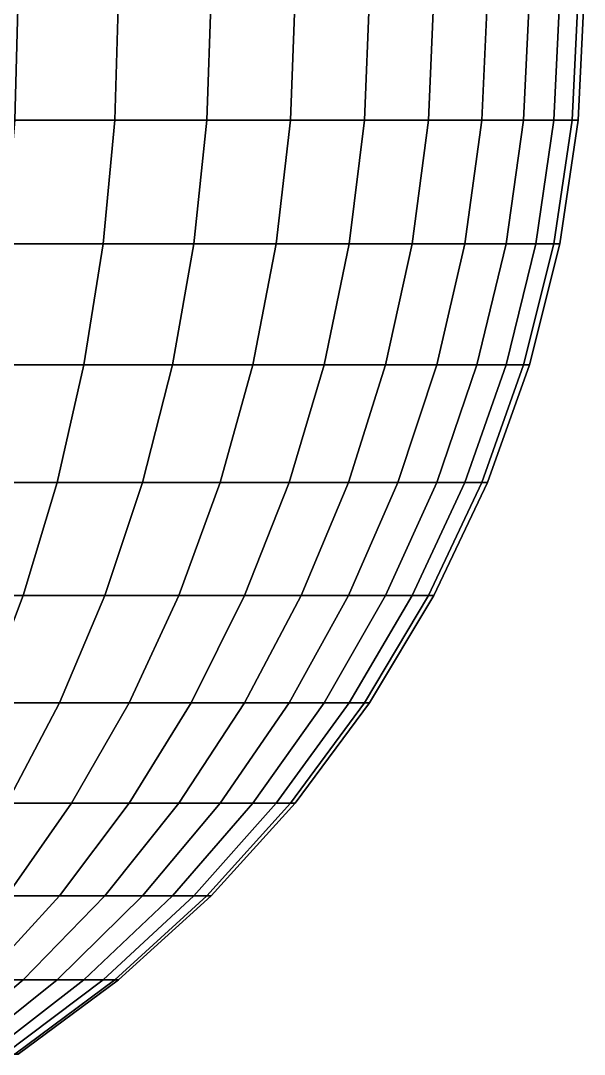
# Model space of a CAD drawing. Extents: x -607 to 607, y -607 to 607.
# Drawn here: x 338.5 to 607.2, y -504.9 to -12.1 of the extents above; entities that cross this region are included whole.
import ezdxf

# ---------------------------------------------------------------- set-up
doc = ezdxf.new("R2010")
doc.units = 0

msp = doc.modelspace()

# ---------------------------------------------------------------- linework, layer by layer
for points in [[(383.346863, -59.515701, -467.109467), (335.716187, -59.515701, -502.434753), (337.340576, 0.000011, -504.865845), (385.201691, 0.000011, -469.369598)], [(335.716187, -59.515701, 502.434753), (383.346863, -59.515701, 467.109467), (385.201691, 0.000011, 469.369598), (337.340576, 0.000011, 504.865845)], [(427.285645, -59.515701, -427.285645), (383.346863, -59.515701, -467.109467), (385.201691, 0.000011, -469.369598), (429.353088, 0.000011, -429.353088)], [(383.346863, -59.515701, 467.109467), (427.285645, -59.515701, 427.285645), (429.353088, 0.000011, 429.353088), (385.201691, 0.000011, 469.369598)], [(467.109467, -59.515701, -383.346863), (427.285645, -59.515701, -427.285645), (429.353088, 0.000011, -429.353088), (469.369598, 0.000011, -385.201691)], [(427.285645, -59.515701, 427.285645), (467.109467, -59.515701, 383.346863), (469.369598, 0.000011, 385.201691), (429.353088, 0.000011, 429.353088)], [(502.434753, -59.515701, -335.716187), (467.109467, -59.515701, -383.346863), (469.369598, 0.000011, -385.201691), (504.865845, 0.000011, -337.340576)], [(467.109467, -59.515701, 383.346863), (502.434753, -59.515701, 335.716187), (504.865845, 0.000011, 337.340576), (469.369598, 0.000011, 385.201691)], [(532.921387, -59.515701, -284.852386), (502.434753, -59.515701, -335.716187), (504.865845, 0.000011, -337.340576), (535.499939, 0.000011, -286.230682)], [(502.434753, -59.515701, 335.716187), (532.921387, -59.515701, 284.852386), (535.499939, 0.000011, 286.230682), (504.865845, 0.000011, 337.340576)], [(558.275635, -59.515701, -231.245331), (532.921387, -59.515701, -284.852386), (535.499939, 0.000011, -286.230682), (560.976868, 0.000011, -232.364227)], [(532.921387, -59.515701, 284.852386), (558.275635, -59.515701, 231.245331), (560.976868, 0.000011, 232.364227), (535.499939, 0.000011, 286.230682)], [(578.253357, -59.515701, -175.41124), (558.275635, -59.515701, -231.245331), (560.976868, 0.000011, -232.364227), (581.05127, 0.000011, -176.259979)], [(558.275635, -59.515701, 231.245331), (578.253357, -59.515701, 175.41124), (581.05127, 0.000011, 176.259979), (560.976868, 0.000011, 232.364227)], [(592.662231, -59.515701, -117.887848), (578.253357, -59.515701, -175.41124), (581.05127, 0.000011, -176.259979), (595.529846, 0.000011, -118.45826)], [(578.253357, -59.515701, 175.41124), (592.662231, -59.515701, 117.887848), (595.529846, 0.000011, 118.45826), (581.05127, 0.000011, 176.259979)], [(601.363403, -59.515701, -59.22913), (592.662231, -59.515701, -117.887848), (595.529846, 0.000011, -118.45826), (604.273132, 0.000011, -59.515713)], [(592.662231, -59.515701, 117.887848), (601.363403, -59.515701, 59.22913), (604.273132, 0.000011, 59.515713), (595.529846, 0.000011, 118.45826)], [(604.273132, -59.515701), (601.363403, -59.515701, -59.22913), (604.273132, 0.000011, -59.515713), (607.19696, 0.000011)], [(601.363403, -59.515701, 59.22913), (604.273132, -59.515701), (607.19696, 0.000011), (604.273132, 0.000011, 59.515713)], [(377.80014, -118.458252, -460.3508), (330.858673, -118.458252, -495.164978), (335.716187, -59.515701, -502.434753), (383.346863, -59.515701, -467.109467)], [(330.858673, -118.458252, 495.164978), (377.80014, -118.458252, 460.3508), (383.346863, -59.515701, 467.109467), (335.716187, -59.515701, 502.434753)], [(421.10321, -118.458252, -421.10321), (377.80014, -118.458252, -460.3508), (383.346863, -59.515701, -467.109467), (427.285645, -59.515701, -427.285645)], [(377.80014, -118.458252, 460.3508), (421.10321, -118.458252, 421.10321), (427.285645, -59.515701, 427.285645), (383.346863, -59.515701, 467.109467)], [(460.3508, -118.458252, -377.80014), (421.10321, -118.458252, -421.10321), (427.285645, -59.515701, -427.285645), (467.109467, -59.515701, -383.346863)], [(421.10321, -118.458252, 421.10321), (460.3508, -118.458252, 377.80014), (467.109467, -59.515701, 383.346863), (427.285645, -59.515701, 427.285645)], [(495.164978, -118.458252, -330.858673), (460.3508, -118.458252, -377.80014), (467.109467, -59.515701, -383.346863), (502.434753, -59.515701, -335.716187)], [(460.3508, -118.458252, 377.80014), (495.164978, -118.458252, 330.858673), (502.434753, -59.515701, 335.716187), (467.109467, -59.515701, 383.346863)], [(525.210449, -118.458252, -280.730835), (495.164978, -118.458252, -330.858673), (502.434753, -59.515701, -335.716187), (532.921387, -59.515701, -284.852386)], [(495.164978, -118.458252, 330.858673), (525.210449, -118.458252, 280.730835), (532.921387, -59.515701, 284.852386), (502.434753, -59.515701, 335.716187)], [(550.197876, -118.458252, -227.899414), (525.210449, -118.458252, -280.730835), (532.921387, -59.515701, -284.852386), (558.275635, -59.515701, -231.245331)], [(525.210449, -118.458252, 280.730835), (550.197876, -118.458252, 227.899414), (558.275635, -59.515701, 231.245331), (532.921387, -59.515701, 284.852386)], [(569.886536, -118.458252, -172.873199), (550.197876, -118.458252, -227.899414), (558.275635, -59.515701, -231.245331), (578.253357, -59.515701, -175.41124)], [(550.197876, -118.458252, 227.899414), (569.886536, -118.458252, 172.873199), (578.253357, -59.515701, 175.41124), (558.275635, -59.515701, 231.245331)], [(584.086914, -118.458252, -116.182114), (569.886536, -118.458252, -172.873199), (578.253357, -59.515701, -175.41124), (592.662231, -59.515701, -117.887848)], [(569.886536, -118.458252, 172.873199), (584.086914, -118.458252, 116.182114), (592.662231, -59.515701, 117.887848), (578.253357, -59.515701, 175.41124)], [(592.662231, -118.458252, -58.372135), (584.086914, -118.458252, -116.182114), (592.662231, -59.515701, -117.887848), (601.363403, -59.515701, -59.22913)], [(584.086914, -118.458252, 116.182114), (592.662231, -118.458252, 58.372135), (601.363403, -59.515701, 59.22913), (592.662231, -59.515701, 117.887848)], [(595.529846, -118.458252), (592.662231, -118.458252, -58.372135), (601.363403, -59.515701, -59.22913), (604.273132, -59.515701)], [(592.662231, -118.458252, 58.372135), (595.529846, -118.458252), (604.273132, -59.515701), (601.363403, -59.515701, 59.22913)], [(368.615051, -176.259964, -449.158722), (322.814789, -176.259964, -483.126495), (330.858673, -118.458252, -495.164978), (377.80014, -118.458252, -460.3508)], [(322.814789, -176.259964, 483.126495), (368.615051, -176.259964, 449.158722), (377.80014, -118.458252, 460.3508), (330.858673, -118.458252, 495.164978)], [(410.865295, -176.259964, -410.865295), (368.615051, -176.259964, -449.158722), (377.80014, -118.458252, -460.3508), (421.10321, -118.458252, -421.10321)], [(368.615051, -176.259964, 449.158722), (410.865295, -176.259964, 410.865295), (421.10321, -118.458252, 421.10321), (377.80014, -118.458252, 460.3508)], [(449.158722, -176.259964, -368.615051), (410.865295, -176.259964, -410.865295), (421.10321, -118.458252, -421.10321), (460.3508, -118.458252, -377.80014)], [(410.865295, -176.259964, 410.865295), (449.158722, -176.259964, 368.615051), (460.3508, -118.458252, 377.80014), (421.10321, -118.458252, 421.10321)], [(483.126495, -176.259964, -322.814789), (449.158722, -176.259964, -368.615051), (460.3508, -118.458252, -377.80014), (495.164978, -118.458252, -330.858673)], [(449.158722, -176.259964, 368.615051), (483.126495, -176.259964, 322.814789), (495.164978, -118.458252, 330.858673), (460.3508, -118.458252, 377.80014)], [(512.441467, -176.259964, -273.905701), (483.126495, -176.259964, -322.814789), (495.164978, -118.458252, -330.858673), (525.210449, -118.458252, -280.730835)], [(483.126495, -176.259964, 322.814789), (512.441467, -176.259964, 273.905701), (525.210449, -118.458252, 280.730835), (495.164978, -118.458252, 330.858673)], [(536.821411, -176.259964, -222.358704), (512.441467, -176.259964, -273.905701), (525.210449, -118.458252, -280.730835), (550.197876, -118.458252, -227.899414)], [(512.441467, -176.259964, 273.905701), (536.821411, -176.259964, 222.358704), (550.197876, -118.458252, 227.899414), (525.210449, -118.458252, 280.730835)], [(556.031433, -176.259964, -168.670288), (536.821411, -176.259964, -222.358704), (550.197876, -118.458252, -227.899414), (569.886536, -118.458252, -172.873199)], [(536.821411, -176.259964, 222.358704), (556.031433, -176.259964, 168.670288), (569.886536, -118.458252, 172.873199), (550.197876, -118.458252, 227.899414)], [(569.886536, -176.259964, -113.357483), (556.031433, -176.259964, -168.670288), (569.886536, -118.458252, -172.873199), (584.086914, -118.458252, -116.182114)], [(556.031433, -176.259964, 168.670288), (569.886536, -176.259964, 113.357483), (584.086914, -118.458252, 116.182114), (569.886536, -118.458252, 172.873199)], [(578.253357, -176.259964, -56.952984), (569.886536, -176.259964, -113.357483), (584.086914, -118.458252, -116.182114), (592.662231, -118.458252, -58.372135)], [(569.886536, -176.259964, 113.357483), (578.253357, -176.259964, 56.952984), (592.662231, -118.458252, 58.372135), (584.086914, -118.458252, 116.182114)], [(581.05127, -176.259964), (578.253357, -176.259964, -56.952984), (592.662231, -118.458252, -58.372135), (595.529846, -118.458252)], [(578.253357, -176.259964, 56.952984), (581.05127, -176.259964), (595.529846, -118.458252), (592.662231, -118.458252, 58.372135)], [(355.879944, -232.364197, -433.640991), (311.662048, -232.364197, -466.435211), (322.814789, -176.259964, -483.126495), (368.615051, -176.259964, -449.158722)], [(311.662048, -232.364197, 466.435211), (355.879944, -232.364197, 433.640991), (368.615051, -176.259964, 449.158722), (322.814789, -176.259964, 483.126495)], [(396.670563, -232.364197, -396.670563), (355.879944, -232.364197, -433.640991), (368.615051, -176.259964, -449.158722), (410.865295, -176.259964, -410.865295)], [(355.879944, -232.364197, 433.640991), (396.670563, -232.364197, 396.670563), (410.865295, -176.259964, 410.865295), (368.615051, -176.259964, 449.158722)], [(433.640991, -232.364197, -355.879944), (396.670563, -232.364197, -396.670563), (410.865295, -176.259964, -410.865295), (449.158722, -176.259964, -368.615051)], [(396.670563, -232.364197, 396.670563), (433.640991, -232.364197, 355.879944), (449.158722, -176.259964, 368.615051), (410.865295, -176.259964, 410.865295)], [(466.435211, -232.364197, -311.662048), (433.640991, -232.364197, -355.879944), (449.158722, -176.259964, -368.615051), (483.126495, -176.259964, -322.814789)], [(433.640991, -232.364197, 355.879944), (466.435211, -232.364197, 311.662048), (483.126495, -176.259964, 322.814789), (449.158722, -176.259964, 368.615051)], [(494.737427, -232.364197, -264.442657), (466.435211, -232.364197, -311.662048), (483.126495, -176.259964, -322.814789), (512.441467, -176.259964, -273.905701)], [(466.435211, -232.364197, 311.662048), (494.737427, -232.364197, 264.442657), (512.441467, -176.259964, 273.905701), (483.126495, -176.259964, 322.814789)], [(518.275085, -232.364197, -214.676544), (494.737427, -232.364197, -264.442657), (512.441467, -176.259964, -273.905701), (536.821411, -176.259964, -222.358704)], [(494.737427, -232.364197, 264.442657), (518.275085, -232.364197, 214.676544), (536.821411, -176.259964, 222.358704), (512.441467, -176.259964, 273.905701)], [(536.821411, -232.364197, -162.842987), (518.275085, -232.364197, -214.676544), (536.821411, -176.259964, -222.358704), (556.031433, -176.259964, -168.670288)], [(518.275085, -232.364197, 214.676544), (536.821411, -232.364197, 162.842987), (556.031433, -176.259964, 168.670288), (536.821411, -176.259964, 222.358704)], [(550.197876, -232.364197, -109.441162), (536.821411, -232.364197, -162.842987), (556.031433, -176.259964, -168.670288), (569.886536, -176.259964, -113.357483)], [(536.821411, -232.364197, 162.842987), (550.197876, -232.364197, 109.441162), (569.886536, -176.259964, 113.357483), (556.031433, -176.259964, 168.670288)], [(558.275635, -232.364197, -54.985352), (550.197876, -232.364197, -109.441162), (569.886536, -176.259964, -113.357483), (578.253357, -176.259964, -56.952984)], [(550.197876, -232.364197, 109.441162), (558.275635, -232.364197, 54.985352), (578.253357, -176.259964, 56.952984), (569.886536, -176.259964, 113.357483)], [(560.976868, -232.364197), (558.275635, -232.364197, -54.985352), (578.253357, -176.259964, -56.952984), (581.05127, -176.259964)], [(558.275635, -232.364197, 54.985352), (560.976868, -232.364197), (581.05127, -176.259964), (578.253357, -176.259964, 56.952984)], [(339.717529, -286.230682, -413.947052), (297.507813, -286.230682, -445.251923), (311.662048, -232.364197, -466.435211), (355.879944, -232.364197, -433.640991)], [(297.507813, -286.230682, 445.251923), (339.717529, -286.230682, 413.947052), (355.879944, -232.364197, 433.640991), (311.662048, -232.364197, 466.435211)], [(378.65564, -286.230682, -378.65564), (339.717529, -286.230682, -413.947052), (355.879944, -232.364197, -433.640991), (396.670563, -232.364197, -396.670563)], [(339.717529, -286.230682, 413.947052), (378.65564, -286.230682, 378.65564), (396.670563, -232.364197, 396.670563), (355.879944, -232.364197, 433.640991)], [(413.947052, -286.230682, -339.717529), (378.65564, -286.230682, -378.65564), (396.670563, -232.364197, -396.670563), (433.640991, -232.364197, -355.879944)], [(378.65564, -286.230682, 378.65564), (413.947052, -286.230682, 339.717529), (433.640991, -232.364197, 355.879944), (396.670563, -232.364197, 396.670563)], [(445.251923, -286.230682, -297.507813), (413.947052, -286.230682, -339.717529), (433.640991, -232.364197, -355.879944), (466.435211, -232.364197, -311.662048)], [(413.947052, -286.230682, 339.717529), (445.251923, -286.230682, 297.507813), (466.435211, -232.364197, 311.662048), (433.640991, -232.364197, 355.879944)], [(472.268768, -286.230682, -252.432922), (445.251923, -286.230682, -297.507813), (466.435211, -232.364197, -311.662048), (494.737427, -232.364197, -264.442657)], [(445.251923, -286.230682, 297.507813), (472.268768, -286.230682, 252.432922), (494.737427, -232.364197, 264.442657), (466.435211, -232.364197, 311.662048)], [(494.737427, -286.230682, -204.926956), (472.268768, -286.230682, -252.432922), (494.737427, -232.364197, -264.442657), (518.275085, -232.364197, -214.676544)], [(472.268768, -286.230682, 252.432922), (494.737427, -286.230682, 204.926956), (518.275085, -232.364197, 214.676544), (494.737427, -232.364197, 264.442657)], [(512.441467, -286.230682, -155.447433), (494.737427, -286.230682, -204.926956), (518.275085, -232.364197, -214.676544), (536.821411, -232.364197, -162.842987)], [(494.737427, -286.230682, 204.926956), (512.441467, -286.230682, 155.447433), (536.821411, -232.364197, 162.842987), (518.275085, -232.364197, 214.676544)], [(525.210449, -286.230682, -104.470856), (512.441467, -286.230682, -155.447433), (536.821411, -232.364197, -162.842987), (550.197876, -232.364197, -109.441162)], [(512.441467, -286.230682, 155.447433), (525.210449, -286.230682, 104.470856), (550.197876, -232.364197, 109.441162), (536.821411, -232.364197, 162.842987)], [(532.921387, -286.230682, -52.488174), (525.210449, -286.230682, -104.470856), (550.197876, -232.364197, -109.441162), (558.275635, -232.364197, -54.985352)], [(525.210449, -286.230682, 104.470856), (532.921387, -286.230682, 52.488174), (558.275635, -232.364197, 54.985352), (550.197876, -232.364197, 109.441162)], [(535.499939, -286.230682), (532.921387, -286.230682, -52.488174), (558.275635, -232.364197, -54.985352), (560.976868, -232.364197)], [(532.921387, -286.230682, 52.488174), (535.499939, -286.230682), (560.976868, -232.364197), (558.275635, -232.364197, 54.985352)], [(320.283508, -337.340576, -390.266571), (280.488434, -337.340576, -419.780609), (297.507813, -286.230682, -445.251923), (339.717529, -286.230682, -413.947052)], [(280.488434, -337.340576, 419.780609), (320.283508, -337.340576, 390.266571), (339.717529, -286.230682, 413.947052), (297.507813, -286.230682, 445.251923)], [(356.994049, -337.340576, -356.994049), (320.283508, -337.340576, -390.266571), (339.717529, -286.230682, -413.947052), (378.65564, -286.230682, -378.65564)], [(320.283508, -337.340576, 390.266571), (356.994049, -337.340576, 356.994049), (378.65564, -286.230682, 378.65564), (339.717529, -286.230682, 413.947052)], [(390.266571, -337.340576, -320.283508), (356.994049, -337.340576, -356.994049), (378.65564, -286.230682, -378.65564), (413.947052, -286.230682, -339.717529)], [(356.994049, -337.340576, 356.994049), (390.266571, -337.340576, 320.283508), (413.947052, -286.230682, 339.717529), (378.65564, -286.230682, 378.65564)], [(419.780609, -337.340576, -280.488434), (390.266571, -337.340576, -320.283508), (413.947052, -286.230682, -339.717529), (445.251923, -286.230682, -297.507813)], [(390.266571, -337.340576, 320.283508), (419.780609, -337.340576, 280.488434), (445.251923, -286.230682, 297.507813), (413.947052, -286.230682, 339.717529)], [(445.251923, -337.340576, -237.992111), (419.780609, -337.340576, -280.488434), (445.251923, -286.230682, -297.507813), (472.268768, -286.230682, -252.432922)], [(419.780609, -337.340576, 280.488434), (445.251923, -337.340576, 237.992111), (472.268768, -286.230682, 252.432922), (445.251923, -286.230682, 297.507813)], [(466.435211, -337.340576, -193.203796), (445.251923, -337.340576, -237.992111), (472.268768, -286.230682, -252.432922), (494.737427, -286.230682, -204.926956)], [(445.251923, -337.340576, 237.992111), (466.435211, -337.340576, 193.203796), (494.737427, -286.230682, 204.926956), (472.268768, -286.230682, 252.432922)], [(483.126495, -337.340576, -146.55481), (466.435211, -337.340576, -193.203796), (494.737427, -286.230682, -204.926956), (512.441467, -286.230682, -155.447433)], [(466.435211, -337.340576, 193.203796), (483.126495, -337.340576, 146.55481), (512.441467, -286.230682, 155.447433), (494.737427, -286.230682, 204.926956)], [(495.164978, -337.340576, -98.494438), (483.126495, -337.340576, -146.55481), (512.441467, -286.230682, -155.447433), (525.210449, -286.230682, -104.470856)], [(483.126495, -337.340576, 146.55481), (495.164978, -337.340576, 98.494438), (525.210449, -286.230682, 104.470856), (512.441467, -286.230682, 155.447433)], [(502.434753, -337.340576, -49.485504), (495.164978, -337.340576, -98.494438), (525.210449, -286.230682, -104.470856), (532.921387, -286.230682, -52.488174)], [(495.164978, -337.340576, 98.494438), (502.434753, -337.340576, 49.485504), (532.921387, -286.230682, 52.488174), (525.210449, -286.230682, 104.470856)], [(504.865845, -337.340576), (502.434753, -337.340576, -49.485504), (532.921387, -286.230682, -52.488174), (535.499939, -286.230682)], [(502.434753, -337.340576, 49.485504), (504.865845, -337.340576), (535.499939, -286.230682), (532.921387, -286.230682, 52.488174)], [(331.89444, -385.20166, -331.89444), (297.764923, -385.20166, -362.827606), (320.283508, -337.340576, -390.266571), (356.994049, -337.340576, -356.994049)], [(297.764923, -385.20166, 362.827606), (331.89444, -385.20166, 331.89444), (356.994049, -337.340576, 356.994049), (320.283508, -337.340576, 390.266571)], [(362.827606, -385.20166, -297.764923), (331.89444, -385.20166, -331.89444), (356.994049, -337.340576, -356.994049), (390.266571, -337.340576, -320.283508)], [(331.89444, -385.20166, 331.89444), (362.827606, -385.20166, 297.764923), (390.266571, -337.340576, 320.283508), (356.994049, -337.340576, 356.994049)], [(390.266571, -385.20166, -260.767792), (362.827606, -385.20166, -297.764923), (390.266571, -337.340576, -320.283508), (419.780609, -337.340576, -280.488434)], [(362.827606, -385.20166, 297.764923), (390.266571, -385.20166, 260.767792), (419.780609, -337.340576, 280.488434), (390.266571, -337.340576, 320.283508)], [(413.947052, -385.20166, -221.259308), (390.266571, -385.20166, -260.767792), (419.780609, -337.340576, -280.488434), (445.251923, -337.340576, -237.992111)], [(390.266571, -385.20166, 260.767792), (413.947052, -385.20166, 221.259308), (445.251923, -337.340576, 237.992111), (419.780609, -337.340576, 280.488434)], [(433.640991, -385.20166, -179.61998), (413.947052, -385.20166, -221.259308), (445.251923, -337.340576, -237.992111), (466.435211, -337.340576, -193.203796)], [(413.947052, -385.20166, 221.259308), (433.640991, -385.20166, 179.61998), (466.435211, -337.340576, 193.203796), (445.251923, -337.340576, 237.992111)], [(449.158722, -385.20166, -136.250809), (433.640991, -385.20166, -179.61998), (466.435211, -337.340576, -193.203796), (483.126495, -337.340576, -146.55481)], [(433.640991, -385.20166, 179.61998), (449.158722, -385.20166, 136.250809), (483.126495, -337.340576, 146.55481), (466.435211, -337.340576, 193.203796)], [(460.3508, -385.20166, -91.569473), (449.158722, -385.20166, -136.250809), (483.126495, -337.340576, -146.55481), (495.164978, -337.340576, -98.494438)], [(449.158722, -385.20166, 136.250809), (460.3508, -385.20166, 91.569473), (495.164978, -337.340576, 98.494438), (483.126495, -337.340576, 146.55481)], [(467.109467, -385.20166, -46.006268), (460.3508, -385.20166, -91.569473), (495.164978, -337.340576, -98.494438), (502.434753, -337.340576, -49.485504)], [(460.3508, -385.20166, 91.569473), (467.109467, -385.20166, 46.006268), (502.434753, -337.340576, 49.485504), (495.164978, -337.340576, 98.494438)], [(469.369598, -385.20166), (467.109467, -385.20166, -46.006268), (502.434753, -337.340576, -49.485504), (504.865845, -337.340576)], [(467.109467, -385.20166, 46.006268), (469.369598, -385.20166), (504.865845, -337.340576), (502.434753, -337.340576, 49.485504)], [(331.89444, -429.353088, -272.378723), (303.59848, -429.353088, -303.59848), (331.89444, -385.20166, -331.89444), (362.827606, -385.20166, -297.764923)], [(303.59848, -429.353088, 303.59848), (331.89444, -429.353088, 272.378723), (362.827606, -385.20166, 297.764923), (331.89444, -385.20166, 331.89444)], [(356.994049, -429.353088, -238.535797), (331.89444, -429.353088, -272.378723), (362.827606, -385.20166, -297.764923), (390.266571, -385.20166, -260.767792)], [(331.89444, -429.353088, 272.378723), (356.994049, -429.353088, 238.535797), (390.266571, -385.20166, 260.767792), (362.827606, -385.20166, 297.764923)], [(378.65564, -429.353088, -202.39566), (356.994049, -429.353088, -238.535797), (390.266571, -385.20166, -260.767792), (413.947052, -385.20166, -221.259308)], [(356.994049, -429.353088, 238.535797), (378.65564, -429.353088, 202.39566), (413.947052, -385.20166, 221.259308), (390.266571, -385.20166, 260.767792)], [(396.670563, -429.353088, -164.30632), (378.65564, -429.353088, -202.39566), (413.947052, -385.20166, -221.259308), (433.640991, -385.20166, -179.61998)], [(378.65564, -429.353088, 202.39566), (396.670563, -429.353088, 164.30632), (433.640991, -385.20166, 179.61998), (413.947052, -385.20166, 221.259308)], [(410.865295, -429.353088, -124.634628), (396.670563, -429.353088, -164.30632), (433.640991, -385.20166, -179.61998), (449.158722, -385.20166, -136.250809)], [(396.670563, -429.353088, 164.30632), (410.865295, -429.353088, 124.634628), (449.158722, -385.20166, 136.250809), (433.640991, -385.20166, 179.61998)], [(421.10321, -429.353088, -83.762634), (410.865295, -429.353088, -124.634628), (449.158722, -385.20166, -136.250809), (460.3508, -385.20166, -91.569473)], [(410.865295, -429.353088, 124.634628), (421.10321, -429.353088, 83.762634), (460.3508, -385.20166, 91.569473), (449.158722, -385.20166, 136.250809)], [(427.285645, -429.353088, -42.083965), (421.10321, -429.353088, -83.762634), (460.3508, -385.20166, -91.569473), (467.109467, -385.20166, -46.006268)], [(421.10321, -429.353088, 83.762634), (427.285645, -429.353088, 42.083965), (467.109467, -385.20166, 46.006268), (460.3508, -385.20166, 91.569473)], [(429.353088, -429.353088), (427.285645, -429.353088, -42.083965), (467.109467, -385.20166, -46.006268), (469.369598, -385.20166)], [(427.285645, -429.353088, 42.083965), (429.353088, -429.353088), (469.369598, -385.20166), (467.109467, -385.20166, 46.006268)], [(320.283508, -469.369598, -214.006592), (297.764923, -469.369598, -244.36937), (331.89444, -429.353088, -272.378723), (356.994049, -429.353088, -238.535797)], [(297.764923, -469.369598, 244.36937), (320.283508, -469.369598, 214.006592), (356.994049, -429.353088, 238.535797), (331.89444, -429.353088, 272.378723)], [(339.717529, -469.369598, -181.582825), (320.283508, -469.369598, -214.006592), (356.994049, -429.353088, -238.535797), (378.65564, -429.353088, -202.39566)], [(320.283508, -469.369598, 214.006592), (339.717529, -469.369598, 181.582825), (378.65564, -429.353088, 202.39566), (356.994049, -429.353088, 238.535797)], [(355.879944, -469.369598, -147.410309), (339.717529, -469.369598, -181.582825), (378.65564, -429.353088, -202.39566), (396.670563, -429.353088, -164.30632)], [(339.717529, -469.369598, 181.582825), (355.879944, -469.369598, 147.410309), (396.670563, -429.353088, 164.30632), (378.65564, -429.353088, 202.39566)], [(368.615051, -469.369598, -111.818146), (355.879944, -469.369598, -147.410309), (396.670563, -429.353088, -164.30632), (410.865295, -429.353088, -124.634628)], [(355.879944, -469.369598, 147.410309), (368.615051, -469.369598, 111.818146), (410.865295, -429.353088, 124.634628), (396.670563, -429.353088, 164.30632)], [(377.80014, -469.369598, -75.149124), (368.615051, -469.369598, -111.818146), (410.865295, -429.353088, -124.634628), (421.10321, -429.353088, -83.762634)], [(368.615051, -469.369598, 111.818146), (377.80014, -469.369598, 75.149117), (421.10321, -429.353088, 83.762634), (410.865295, -429.353088, 124.634628)], [(383.346832, -469.369598, -37.756371), (377.80014, -469.369598, -75.149124), (421.10321, -429.353088, -83.762634), (427.285645, -429.353088, -42.083965)], [(377.80014, -469.369598, 75.149117), (383.346832, -469.369598, 37.756371), (427.285645, -429.353088, 42.083965), (421.10321, -429.353088, 83.762634)], [(385.201691, -469.369598), (383.346832, -469.369598, -37.756371), (427.285645, -429.353088, -42.083965), (429.353088, -429.353088)], [(383.346832, -469.369598, 37.756371), (385.201691, -469.369598), (429.353088, -429.353088), (427.285645, -429.353088, 42.083965)], [(297.507813, -504.865814, -159.02124), (280.488434, -504.865814, -187.416367), (320.283508, -469.369598, -214.006592), (339.717529, -469.369598, -181.582825)], [(280.488434, -504.865814, 187.416367), (297.507813, -504.865814, 159.02124), (339.717529, -469.369598, 181.582825), (320.283508, -469.369598, 214.006592)], [(311.662048, -504.865814, -129.09465), (297.507813, -504.865814, -159.02124), (339.717529, -469.369598, -181.582825), (355.879944, -469.369598, -147.410309)], [(297.507813, -504.865814, 159.02124), (311.662048, -504.865814, 129.09465), (355.879944, -469.369598, 147.410309), (339.717529, -469.369598, 181.582825)], [(322.814789, -504.865814, -97.924797), (311.662048, -504.865814, -129.09465), (355.879944, -469.369598, -147.410309), (368.615051, -469.369598, -111.818146)], [(311.662048, -504.865814, 129.09465), (322.814789, -504.865814, 97.924797), (368.615051, -469.369598, 111.818146), (355.879944, -469.369598, 147.410309)], [(330.858673, -504.865814, -65.811882), (322.814789, -504.865814, -97.924797), (368.615051, -469.369598, -111.818146), (377.80014, -469.369598, -75.149124)], [(322.814789, -504.865814, 97.924797), (330.858673, -504.865814, 65.811882), (377.80014, -469.369598, 75.149117), (368.615051, -469.369598, 111.818146)], [(335.716187, -504.865814, -33.065159), (330.858673, -504.865814, -65.811882), (377.80014, -469.369598, -75.149124), (383.346832, -469.369598, -37.756371)], [(330.858673, -504.865814, 65.811882), (335.716187, -504.865814, 33.065159), (383.346832, -469.369598, 37.756371), (377.80014, -469.369598, 75.149117)], [(337.340576, -504.865814), (335.716187, -504.865814, -33.065159), (383.346832, -469.369598, -37.756371), (385.201691, -469.369598)], [(335.716187, -504.865814, 33.065159), (337.340576, -504.865814), (385.201691, -469.369598), (383.346832, -469.369598, 37.756371)]]:
    msp.add_3dface(points)

doc.saveas('drawing.dxf')
